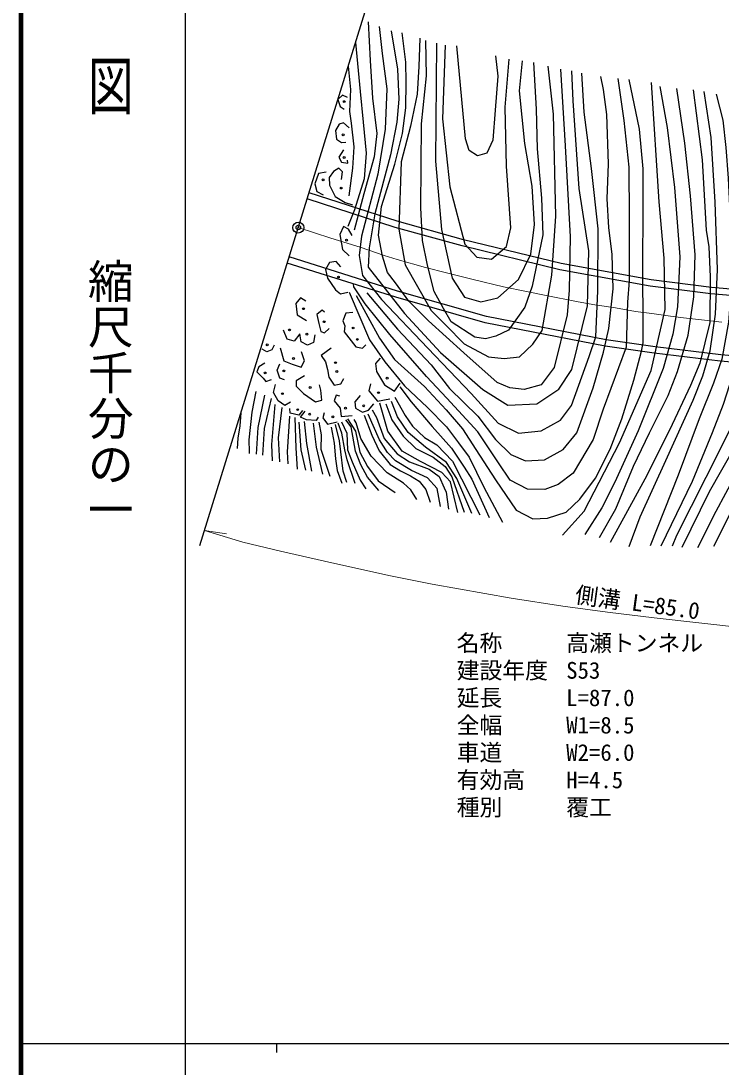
# Model space of a CAD drawing. Units: millimetres at full size, sheet at 1:1000; details may follow other scales. Extents: x 40000 to 680000, y 20000 to 380000.
# Drawn here: x 40000 to 116697, y 202409 to 317010 of the extents above; entities that cross this region are included whole.
import ezdxf
from ezdxf.enums import TextEntityAlignment as Align

# ---------------------------------------------------------------- set-up
doc = ezdxf.new("R2010")
doc.units = ezdxf.units.MM
doc.header["$LTSCALE"] = 1000
doc.header["$PDMODE"] = 32
doc.header["$PDSIZE"] = 500
doc.linetypes.add('CHAIN', pattern=[18.5, 12, -1.5, 3.5, -1.5])
for name, color, linetype, lineweight in [('M-BGD', 7, 'Continuous', 25), ('M-BMK', 2, 'CHAIN', 13), ('M-BMK-OTRS', 5, 'Continuous', 25), ('M-BMK-SRVR', 3, 'Continuous', 25), ('M-STR-HTXT', 7, 'Continuous', 13), ('M-TTL', 2, 'Continuous', 140), ('M-TTL-BAND', 7, 'Continuous', 25)]:
    doc.layers.add(name, color=color, linetype=linetype, lineweight=lineweight)
doc.layers.add('M-OTRS', color=6, linetype='Continuous')
doc.styles.add('@ＭＳ ゴシック', font='')
doc.styles.add('ＭＳ ゴシック', font='')
doc.styles.get('@ＭＳ ゴシック').set_extended_font_data('@MS Gothic')
doc.styles.get('ＭＳ ゴシック').set_extended_font_data('MS Gothic')

msp = doc.modelspace()

# ---------------------------------------------------------------- linework, layer by layer
at = {"layer": 'M-BGD'}
for points in [[(78052, 316895), (78242, 312673), (78509, 308565), (79003, 304686), (78699, 302137), (77557, 298068), (76491, 294074)], [(79232, 316401), (79574, 313434), (80069, 309554), (79917, 305142), (79079, 300236), (77291, 293427), (77061, 291317), (77404, 289111), (79497, 286487), (84559, 281162), (89321, 276207), (92290, 272936), (94497, 271833), (96971, 272099), (99103, 273278), (100320, 274876), (102262, 280239), (102985, 282407), (103213, 287427), (103251, 294245), (102489, 300838), (101690, 307005), (101461, 311303)], [(80571, 315941), (81240, 311740), (81383, 308446), (81192, 305916), (80476, 302335), (78756, 295891), (78135, 292167), (78039, 290019), (82004, 284959), (85972, 280698), (90606, 276640), (93328, 274921), (96529, 275065), (98918, 276688), (100351, 278836), (102070, 285806), (102214, 291821), (101164, 298659), (100495, 308255), (100352, 311549)], [(99110, 311740), (99635, 303338), (100161, 293360), (100041, 287513), (99849, 284825), (98428, 279028), (97006, 277147), (95124, 276648), (93549, 276801), (92166, 277415), (88516, 280640), (84636, 284173), (82483, 286326), (81023, 288323), (80139, 289436), (79601, 291241), (79179, 293544), (79486, 296693), (80946, 301309), (81791, 304688), (82175, 307491), (82213, 310293), (82175, 312482), (81752, 315707)], [(76657, 314634), (77177, 309295), (77475, 305914), (77827, 302506), (77610, 299715), (76554, 296306), (75795, 294487)], [(83712, 315131), (83597, 312021), (83404, 308988), (82674, 305494), (81637, 301578), (81407, 294206), (82098, 290284), (84941, 285293), (86555, 283681), (88553, 281646), (91205, 280217), (92934, 280025), (94624, 280217), (96084, 281599), (97083, 283097), (98159, 289163), (98583, 295620), (98352, 306793), (97738, 312063)], [(96163, 312447), (96432, 307341), (96547, 303002), (97008, 297589), (97163, 293585), (96010, 287941), (95204, 285638), (93398, 283142), (92015, 282489), (90901, 282182), (89710, 282374), (87136, 284064), (86290, 285522), (85253, 287365), (84523, 290245), (83985, 292971), (83793, 296541), (83870, 305724), (84446, 310984), (84369, 314862)], [(85506, 314559), (85410, 301645), (86085, 294175), (87242, 288826), (88593, 286754), (90377, 286224), (92257, 286658), (94524, 288682), (95874, 291477), (96260, 294705), (96018, 298898), (95199, 303572), (94620, 309355), (94958, 312632)], [(86477, 314345), (86166, 306285), (86996, 298847), (88624, 292545), (89939, 291126), (91566, 290919), (93193, 292302), (93678, 294343), (93193, 301089), (93054, 307567), (93469, 312825)], [(91981, 313171), (92258, 310957), (91946, 307221), (91704, 303934), (91046, 302516), (90008, 302239), (89108, 302827), (88692, 304107), (87758, 314278)], [(75853, 312037), (76095, 309507), (75987, 307073), (76176, 305802), (76474, 303205), (76311, 300879), (75932, 297849)], [(105384, 310714), (106057, 306098), (106603, 301000), (106635, 295486), (106637, 288543), (106444, 286203), (106284, 281266), (103782, 274490), (102691, 271156), (100508, 267460), (98840, 266242), (97397, 265697), (95504, 265729), (93611, 266691), (92328, 268614), (90050, 271981), (86649, 275702), (84433, 278047), (80422, 282667), (77727, 286002), (76476, 287893), (76444, 288182)], [(76733, 286931), (79267, 282251), (80935, 279910), (84208, 276961), (86582, 274424), (88379, 272308), (89825, 270056), (91974, 266721), (94252, 263419), (96080, 262458), (97684, 262522), (99737, 263195), (101213, 264606), (102945, 266914), (104549, 270088), (105838, 273427), (107153, 277658), (107987, 280832), (108179, 281730), (108116, 291649), (108148, 294864), (108180, 300795), (107762, 305167), (106640, 310590)], [(77901, 287233), (81255, 283243), (84953, 279339), (86960, 276739), (90042, 273725), (91981, 271171), (93669, 269507), (95289, 268823), (97342, 268914), (99396, 270077), (100901, 271901), (102684, 276805), (103824, 280727), (104418, 283331), (104874, 287645), (104783, 291435), (104418, 294380), (104236, 297509), (104373, 301339), (104167, 306747), (103825, 309506), (103529, 310920)], [(99324, 260673), (101705, 263314), (105568, 270801), (109054, 278704), (110565, 285387), (110449, 291024), (109927, 297185), (109084, 310253)], [(109984, 309818), (110797, 305320), (111581, 298761), (112163, 291176), (111932, 285681), (111408, 282689), (110363, 278917), (107603, 272090), (105046, 266482), (103652, 263667), (101765, 260735)], [(103386, 260407), (105166, 263557), (107120, 268222), (108872, 271904), (110887, 275993), (111908, 278591), (113075, 282586), (113718, 286792), (113876, 291378), (113338, 297856), (112718, 303611), (111848, 309618)], [(113649, 309471), (114613, 301789), (115075, 294100), (115347, 292248), (115515, 288983), (115452, 283991), (114384, 279508), (113335, 277074), (111052, 272197), (108349, 266827), (104558, 259878)], [(75785, 308610), (75235, 308864), (74725, 308396), (74967, 307623), (75418, 307327)], [(106631, 259418), (107846, 262683), (110653, 268858), (113649, 275478), (114698, 278143), (115494, 280885), (116103, 284890), (116292, 289793), (116040, 297146), (115621, 304251), (114847, 309284)], [(116145, 308970), (116899, 306123), (117214, 303151), (117486, 299776), (117717, 294492), (117780, 287305), (117508, 283998), (116773, 279968), (115873, 277330), (114279, 273429), (111995, 267249), (108915, 259518)], [(110151, 259497), (113567, 266599), (115766, 271915), (116961, 275020), (118344, 279337), (119057, 281895), (119728, 285856), (119959, 288749), (119917, 294448), (119164, 306720), (118850, 308701)], [(119735, 308578), (120894, 302535), (121060, 297196), (120811, 287005), (120024, 281004), (119111, 276847), (117745, 272378), (115011, 266997), (111821, 260657), (111324, 259457)], [(112442, 259374), (115424, 265458), (118282, 270466), (119692, 273495), (121928, 279289), (124249, 286622), (124386, 289243), (123829, 293701), (122687, 298453), (121970, 303580), (121811, 305728), (121227, 308221)], [(123296, 307977), (124328, 303184), (124994, 297093), (125996, 290688), (126395, 286794), (126329, 284254), (125829, 281791), (124696, 278629), (122398, 274662), (119299, 269195), (116133, 263261), (114101, 259300)], [(115900, 259467), (119630, 266889), (123294, 273380), (126661, 278947), (127760, 282542), (128496, 285849), (127530, 292978), (126331, 299312), (125431, 304746), (124998, 307375)], [(75955, 305310), (75348, 305846), (74868, 305691), (74459, 305014), (74572, 304069), (75108, 303674), (75574, 303716)], [(75348, 302870), (74840, 302080), (75122, 301544), (75814, 301417), (75771, 301769)], [(73451, 300441), (72600, 300282), (72193, 299166), (72405, 298334), (73096, 297945)], [(75127, 299653), (75241, 300488), (74810, 300893), (74241, 300513), (73772, 299855), (73798, 299008), (74405, 297778), (75519, 297123), (76304, 296867)], [(145539, 286284), (131334, 286819), (123689, 287117), (115653, 287823), (109043, 288642), (99184, 290438), (88499, 293033), (81199, 295061), (71561, 298178)], [(145512, 285585), (131307, 286119), (123645, 286419), (115580, 287127), (108937, 287950), (99038, 289752), (88323, 292355), (80997, 294390), (71354, 297509)], [(76302, 293513), (75895, 294204), (75328, 294487), (74921, 293602), (75222, 291973), (75948, 291265)], [(145832, 278983), (130637, 279368), (124672, 279729), (116675, 280429), (109462, 281310), (104106, 282062), (91013, 284625), (81264, 287410), (69387, 291155)], [(145814, 278283), (130607, 278668), (124620, 279030), (116602, 279733), (109371, 280616), (103990, 281372), (90849, 283943), (81062, 286740), (69180, 290487)], [(75044, 290074), (74548, 290659), (73786, 290552), (73361, 289791), (73574, 288817), (74442, 287560), (75009, 287118), (75806, 287313)], [(71200, 286314), (70616, 286686), (70102, 286049), (70244, 284810), (71289, 284208)], [(75958, 287303), (78167, 282059), (79870, 279660), (82005, 277053), (84547, 274654), (86605, 272557), (87937, 270783), (89086, 269210), (90700, 265924), (92738, 262114)], [(73273, 285111), (73007, 285323), (72423, 284863), (72635, 283854), (72865, 282986), (73273, 282844), (73769, 283305)], [(76373, 285057), (75594, 284987), (75275, 284154), (75470, 283606), (75399, 282933), (76674, 281322), (77401, 281145), (77773, 281534)], [(72192, 282626), (72033, 281794), (71395, 281493), (70704, 281865), (70544, 282733), (69942, 281936), (69180, 282148), (68755, 283140)], [(67728, 281476), (67480, 280962), (66948, 280768), (66417, 281051)], [(68382, 281189), (68808, 279772), (69711, 279418), (70703, 279064), (71075, 279790), (70721, 280764)], [(73981, 281153), (72900, 280357), (73360, 279666), (73573, 278834), (73733, 277984), (74317, 277117), (75061, 277258), (75380, 277825)], [(79370, 280079), (78850, 279484), (78949, 278592), (79842, 277155), (80932, 276461), (81528, 277329)], [(66717, 279525), (66079, 279135), (65831, 278586), (66540, 277878), (66841, 277524), (67461, 277736)], [(68881, 277695), (68372, 277886), (68071, 278743), (68356, 279458)], [(71073, 278124), (70168, 277600), (70152, 276981), (70946, 276187), (72281, 275266), (72980, 275473), (72853, 276568), (72694, 277156)], [(65733, 276404), (65287, 274154), (64975, 271103), (65019, 269789), (65019, 269634)], [(69516, 275234), (68897, 274885), (68166, 275409), (67657, 276314), (67880, 277187)], [(78280, 277254), (78106, 276486), (79073, 275346), (80412, 275619)], [(81521, 276932), (82732, 275279), (85052, 272597), (87170, 270218), (88562, 268142), (89409, 266811), (91306, 262598)], [(66691, 276025), (65955, 272484), (65755, 269567)], [(67404, 275647), (66646, 272351), (66468, 269433)], [(74932, 275892), (74536, 276015), (74312, 275396), (74957, 274578), (75081, 273686), (76296, 273785)], [(77164, 275991), (76569, 275297), (76668, 274578), (77412, 274157), (78081, 274380), (78676, 275049)], [(87876, 263142), (87049, 266508), (86100, 267536), (83780, 268746), (81761, 269881), (80207, 272078), (79300, 275122)], [(79965, 275082), (80631, 273328), (81882, 271534), (83274, 270163), (85170, 269236), (86463, 268203), (87209, 267074), (88561, 263183)], [(89408, 263062), (87754, 266873), (86624, 268647), (84325, 270300), (82428, 271936), (81238, 273649), (80612, 275323)], [(80955, 275807), (82105, 273790), (82912, 272601), (84224, 271371), (85555, 270565), (87290, 268771), (90257, 262920)], [(64094, 274062), (63994, 272662), (63772, 271304), (63705, 270168)], [(67805, 275001), (67449, 270613), (67538, 268810)], [(68585, 274644), (68184, 271348), (68340, 268698)], [(70835, 274345), (70438, 273821), (69500, 274044), (69469, 274552)], [(72551, 273599), (72344, 273250), (71296, 273329), (70628, 273599), (71121, 274250)], [(73218, 274060), (73059, 273536), (73599, 272821), (74632, 273075)], [(85957, 263801), (85611, 265774), (84530, 266970), (82800, 267762), (81041, 268802), (80162, 269724), (79268, 271121), (78043, 273916)], [(78461, 274420), (78965, 273556), (79801, 271265), (81199, 269594), (82583, 268701), (84731, 267909), (85828, 267086), (86362, 265876), (86578, 265400), (86852, 263542)], [(69410, 273709), (69164, 269789), (69254, 268498)], [(70011, 273575), (70100, 270213), (70256, 267896)], [(70435, 273041), (70680, 270034), (71170, 267785)], [(71014, 273130), (71282, 270703), (71839, 267696)], [(72017, 272930), (72329, 270302), (73042, 267362)], [(72619, 273063), (72886, 271660), (72864, 270101), (73822, 267139)], [(75715, 266442), (75303, 267677), (75034, 269791), (74891, 271027), (74443, 272800)], [(76611, 266334), (75751, 268913), (75500, 270024), (75142, 271833), (74748, 272943)], [(75106, 273104), (75715, 271833), (75787, 270042), (76289, 268698), (77167, 266692), (77794, 265761)], [(79210, 265564), (77956, 267033), (77221, 268376), (76647, 269880), (76181, 272531), (75608, 273301)], [(75769, 273409), (76665, 272084), (77131, 269755), (77956, 268215), (79121, 266639), (81003, 265367)], [(83368, 264579), (82705, 265653), (81917, 266370), (80106, 267498), (78350, 269343), (77221, 271278), (76737, 272979), (76522, 273337)], [(77595, 273818), (78431, 271614), (79238, 269914), (80465, 268413), (81589, 267721), (82684, 267174), (83607, 266598), (84342, 265690), (84833, 264276)], [(73995, 272495), (74317, 270740), (74461, 269021), (74640, 267767), (75142, 266388)]]:
    msp.add_lwpolyline(points, dxfattribs=at)
for centre in [(75420, 308167), (75301, 304537), (75404, 302044), (73095, 299602), (75093, 298703), (75679, 292991), (74776, 288953), (70960, 285484), (69414, 283156), (73211, 284056), (76381, 283371), (71332, 282687), (76851, 282120), (66987, 281527), (69864, 280022), (74462, 279572), (66755, 278449), (68810, 278668), (74599, 278613), (80118, 277870), (68645, 276177), (71685, 276861), (79163, 276286), (70316, 274425), (71631, 273932), (75547, 274589), (77547, 274836), (74178, 273631)]:
    msp.add_circle(centre, 100, dxfattribs=at)
at = {"layer": 'M-BMK'}
msp.add_lwpolyline([(70384, 294375), (73965, 293198), (77178, 292222), (79795, 291319), (81223, 290867), (84317, 290010), (86625, 289416), (89552, 288678), (92860, 287894), (95382, 287366), (97349, 286975), (101040, 286249), (102866, 285926), (105132, 285576), (107334, 285188), (109095, 284955), (111141, 284670), (112580, 284498), (114566, 284270), (116780, 284026)], dxfattribs=at)
at = {"layer": 'M-BMK-OTRS'}
msp.add_line((59597, 259538), (81578, 330528), dxfattribs=at)
at = {"layer": 'M-BMK-SRVR'}
msp.add_circle((70384, 294375), 600, dxfattribs=at)
at = {"layer": 'M-OTRS'}
msp.add_point((70384, 294375), dxfattribs=at)
at = {"layer": 'M-STR-HTXT'}
msp.add_line((60105, 261179), (62533, 260813), dxfattribs=at)
msp.add_lwpolyline([(60105, 261179), (64316, 259925), (68429, 258942), (73248, 257832), (80312, 256243), (85031, 255310), (93689, 253763), (99366, 252907), (104251, 252241), (109357, 251607), (119168, 250540), (126504, 249983), (133161, 249624), (140417, 249305), (153283, 249068)], dxfattribs=at)
at = {"layer": 'M-TTL'}
msp.add_line((40000, 380000), (40000, 20000), dxfattribs=at)
at = {"layer": 'M-TTL-BAND'}
for p, q in [((58000, 370000), (58000, 20000)), ((40000, 205000), (579000, 205000)), ((68000, 205000), (68000, 204000))]:
    msp.add_line(p, q, dxfattribs=at)

# ---------------------------------------------------------------- texts
at = {"layer": 'M-STR-HTXT', "style": 'ＭＳ ゴシック'}
msp.add_text('側溝 L=85.0', height=1833, rotation=352.239, dxfattribs=at).set_placement((100546, 252746), align=Align.BOTTOM_LEFT)
for s, p in [('名称', (87731, 247401)), ('高瀬トンネル', (99731, 247401)), ('建設年度', (87731, 244401)), ('S53', (99731, 244401)), ('延長', (87731, 241401)), ('L=87.0', (99731, 241401)), ('全幅', (87731, 238401)), ('W1=8.5', (99731, 238401)), ('車道', (87731, 235401)), ('W2=6.0', (99731, 235401)), ('有効高', (87731, 232401)), ('H=4.5', (99731, 232401)), ('種別', (87737, 229402)), ('覆工', (99737, 229402))]:
    msp.add_text(s, height=1833, dxfattribs=at).set_placement(p, align=Align.BOTTOM_LEFT)
at = {"layer": 'M-TTL-BAND', "style": '@ＭＳ ゴシック', "width": 1.4}
msp.add_text('平  面  図', height=3666, rotation=270, dxfattribs=at).set_placement((49777, 306475), align=Align.MIDDLE_RIGHT)
at = {"layer": 'M-TTL-BAND', "style": '@ＭＳ ゴシック'}
msp.add_text('縮尺千分の一', height=3666, rotation=270, dxfattribs=at).set_placement((49777, 261030), align=Align.MIDDLE_RIGHT)

doc.saveas('drawing.dxf')
